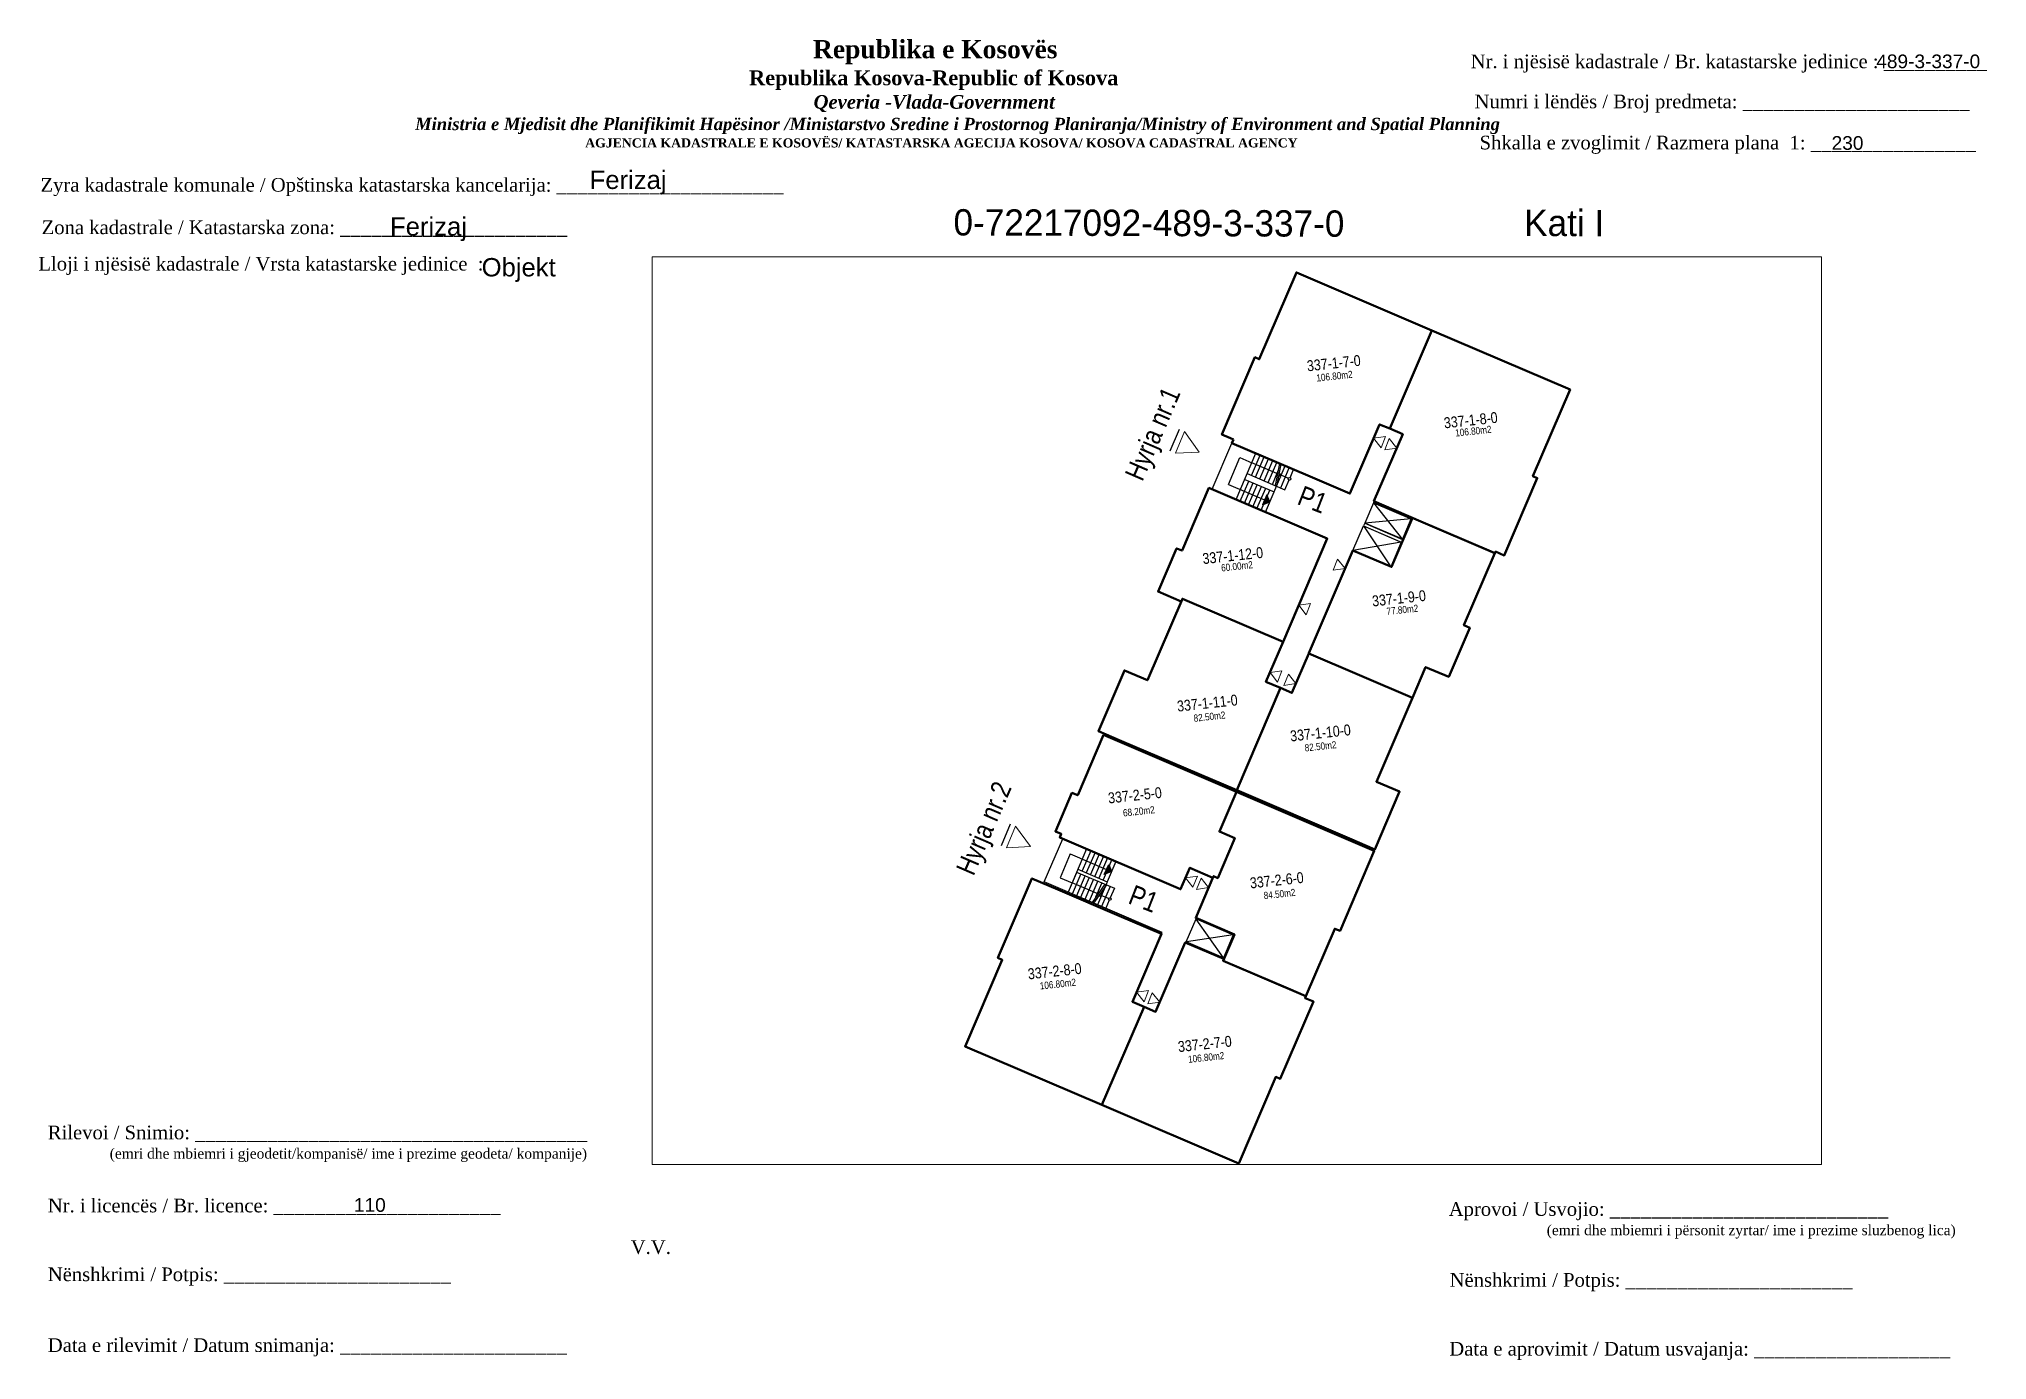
# Paper-space layout 'Kati1' of a CAD drawing. Header units: feet, sheet in millimetres. Extents: x 2 to 288, y 2 to 196.
# The model-space entities are those that its viewports show. They can reach past a viewport. Long polylines and large blocks are cut down to what shows.
import ezdxf
from ezdxf.enums import TextEntityAlignment as Align

# ---------------------------------------------------------------- set-up
doc = ezdxf.new("R2010")
doc.units = ezdxf.units.FT
doc.header["$MEASUREMENT"] = 0
doc.layers.add('07 Kati 5', color=7, linetype='Continuous', lineweight=50)
doc.layers.add('Dyert', color=133, linetype='Continuous', lineweight=5)
doc.styles.add('Dimensionet CM', font='swissc.ttf', dxfattribs={"height": 15})

msp = doc.modelspace()

# ---------------------------------------------------------------- hatches: boundary and pattern name
at = {"layer": '07 Kati 5', "transparency": 33554687}
h = msp.add_hatch(color=0, dxfattribs=at)
h.dxf.hatch_style = 1
h.paths.add_polyline_path([(7512307.63, 4692984.96), (7512307.45, 4692985.42), (7512307.17, 4692984.77)])
h = msp.add_hatch(color=0, dxfattribs=at)
h.dxf.hatch_style = 1
h.paths.add_polyline_path([(7512297.56, 4692961.43), (7512297.1, 4692961.24), (7512297.38, 4692961.89)])

# ---------------------------------------------------------------- linework, layer by layer
for p, q in [((7512301.86, 4692989.57), (7512301.28, 4692988.19)), ((7512291.11, 4692964.45), (7512290.53, 4692963.07))]:
    msp.add_line(p, q)
at = {"color": 0, "ltscale": 10}
for p, q in [((7512305, 4692986.08), (7512305.73, 4692987.78)), ((7512305.49, 4692985.11), (7512306.75, 4692988.06)), ((7512305.73, 4692987.78), (7512306.49, 4692987.46)), ((7512306.04, 4692986.4), (7512307.91, 4692985.6)), ((7512306.2, 4692986.77), (7512308.6, 4692985.74)), ((7512294.93, 4692962.55), (7512294.28, 4692961.04)), ((7512295.97, 4692962.87), (7512294.79, 4692960.11)), ((7512295.34, 4692961.4), (7512297.74, 4692960.37)), ((7512295.42, 4692961.58), (7512297.29, 4692960.78)), ((7512294.28, 4692961.04), (7512295.05, 4692960.71))]:
    msp.add_line(p, q, dxfattribs=at)
at = {"color": 0, "lineweight": 40}
for points in [[(7512305.32, 4692988.94), (7512305.14, 4692989.02), (7512305.14, 4692989.02), (7512304.59, 4692989.25), (7512306.69, 4692994.17), (7512306.97, 4692994.05), (7512309.33, 4692999.57), (7512317.95, 4692995.88), (7512315.27, 4692989.63), (7512314.63, 4692989.9), (7512312.74, 4692985.49), (7512310.05, 4692986.64), (7512310.05, 4692986.64), (7512305.22, 4692988.71)], [(7512321.74, 4692981.8), (7512321.97, 4692981.71), (7512322.01, 4692981.8), (7512322.56, 4692981.56), (7512324.67, 4692986.48), (7512324.39, 4692986.6), (7512326.75, 4692992.11), (7512317.95, 4692995.88), (7512315.27, 4692989.63), (7512316.1, 4692989.27), (7512314.27, 4692985), (7512316.96, 4692983.85), (7512316.96, 4692983.85), (7512321.74, 4692981.8)], [(7512308.48, 4692976.06), (7512311.3, 4692982.63), (7512303.76, 4692985.85), (7512302.05, 4692981.86), (7512301.7, 4692982), (7512300.52, 4692979.25), (7512301.99, 4692978.62), (7512302.07, 4692978.8)], [(7512316.73, 4692983.95), (7512315.39, 4692980.82), (7512312.93, 4692981.87), (7512310.13, 4692975.33), (7512310.13, 4692975.32), (7512316.73, 4692972.5), (7512317.56, 4692974.45), (7512319.03, 4692973.83), (7512320.37, 4692976.95), (7512320, 4692977.11), (7512321.97, 4692981.71), (7512316.96, 4692983.85), (7512316.96, 4692983.85)], [(7512308.48, 4692976.06), (7512307.39, 4692973.51), (7512308.31, 4692973.12), (7512305.53, 4692966.61), (7512298.2, 4692969.74), (7512298.2, 4692969.74), (7512296.73, 4692970.37), (7512298.38, 4692974.24), (7512299.85, 4692973.61), (7512302.07, 4692978.8)], [(7512310.13, 4692975.32), (7512309.05, 4692972.8), (7512308.31, 4692973.12), (7512305.53, 4692966.61), (7512312.86, 4692963.47), (7512312.86, 4692963.47), (7512314.33, 4692962.84), (7512315.9, 4692966.52), (7512314.43, 4692967.15), (7512316.73, 4692972.5)], [(7512297.06, 4692970.13), (7512295.41, 4692966.29), (7512295.04, 4692966.44), (7512293.99, 4692963.99), (7512294.36, 4692963.83), (7512294.26, 4692963.6), (7512301.96, 4692960.3), (7512302.55, 4692961.67), (7512302.55, 4692961.67), (7512304.02, 4692961.04), (7512304.06, 4692961.14), (7512304.32, 4692961.02), (7512305.41, 4692963.56), (7512304.43, 4692963.98), (7512305.51, 4692966.51)], [(7512304.06, 4692961.14), (7512302.92, 4692958.48), (7512305.38, 4692957.43), (7512304.66, 4692955.75), (7512309.93, 4692953.49), (7512311.77, 4692957.79), (7512312.11, 4692957.65), (7512314.29, 4692962.75), (7512305.51, 4692966.51), (7512304.43, 4692963.98), (7512305.41, 4692963.56), (7512304.32, 4692961.02)], [(7512294.15, 4692960.28), (7512294.15, 4692960.28), (7512294.15, 4692960.28), (7512292.49, 4692960.99), (7512290.33, 4692955.93), (7512290.6, 4692955.81), (7512288.24, 4692950.3), (7512296.95, 4692946.57), (7512299.63, 4692952.82), (7512298.89, 4692953.14), (7512300.74, 4692957.46), (7512298.05, 4692958.61), (7512298.05, 4692958.61), (7512294.15, 4692960.28)], [(7512308.8, 4692953.98), (7512309.93, 4692953.49), (7512309.88, 4692953.38), (7512310.41, 4692953.16), (7512308.3, 4692948.24), (7512308.02, 4692948.36), (7512305.66, 4692942.84), (7512296.95, 4692946.57), (7512299.63, 4692952.82), (7512300.37, 4692952.51), (7512302.25, 4692956.92), (7512304.71, 4692955.87), (7512304.66, 4692955.75), (7512308.8, 4692953.98)]]:
    msp.add_lwpolyline(points, close=True, dxfattribs=at)
at = {"color": 0}
for points in [[(7512305.22, 4692988.71), (7512312.74, 4692985.49), (7512314.63, 4692989.9), (7512316.1, 4692989.27), (7512314.23, 4692984.91), (7512316.69, 4692983.86), (7512316.14, 4692982.56), (7512313.68, 4692983.62), (7512313.6, 4692983.43), (7512316.06, 4692982.38), (7512315.39, 4692980.82), (7512312.93, 4692981.87), (7512309.05, 4692972.8), (7512307.39, 4692973.51), (7512311.3, 4692982.63), (7512303.97, 4692985.77)], [(7512313.68, 4692983.62), (7512316.09, 4692982.58), (7512316.64, 4692983.88), (7512314.23, 4692984.91)], [(7512313.6, 4692983.43), (7512316.01, 4692982.4), (7512315.34, 4692980.84), (7512312.93, 4692981.87)], [(7512294.45, 4692963.52), (7512301.96, 4692960.31), (7512302.55, 4692961.67), (7512304.02, 4692961.04), (7512302.92, 4692958.48), (7512305.38, 4692957.43), (7512304.71, 4692955.87), (7512302.25, 4692956.92), (7512300.37, 4692952.51), (7512298.89, 4692953.14), (7512300.78, 4692957.55), (7512293.27, 4692960.77)], [(7512302.94, 4692958.42), (7512305.31, 4692957.41), (7512304.68, 4692955.93), (7512302.31, 4692956.95)]]:
    msp.add_lwpolyline(points, close=True, dxfattribs=at)
for points in [[(7512306.47, 4692986.65), (7512307.02, 4692987.94)], [(7512308.09, 4692986.77), (7512306.49, 4692987.46)], [(7512306.73, 4692986.54), (7512307.28, 4692987.83)], [(7512307, 4692986.43), (7512307.55, 4692987.71)], [(7512307.27, 4692986.31), (7512307.82, 4692987.6)], [(7512307.53, 4692986.2), (7512308.08, 4692987.48)], [(7512307.99, 4692986), (7512308.28, 4692987.4)], [(7512308.07, 4692985.97), (7512308.62, 4692987.26)], [(7512308.08, 4692985.96), (7512308.37, 4692987.36)], [(7512305.76, 4692985), (7512306.31, 4692986.29)], [(7512306.02, 4692984.88), (7512306.58, 4692986.17)], [(7512306.29, 4692984.77), (7512306.84, 4692986.06)], [(7512307.8, 4692986.08), (7512308.2, 4692987.01)], [(7512308.24, 4692986.71), (7512308.41, 4692986.78)], [(7512308.24, 4692986.71), (7512308.31, 4692986.54)], [(7512308.33, 4692985.86), (7512308.88, 4692987.14)], [(7512308.82, 4692986.46), (7512308.36, 4692986.66)], [(7512308.6, 4692985.74), (7512308.86, 4692986.36)], [(7512308.93, 4692986.5), (7512309.15, 4692987.03)], [(7512306.56, 4692984.66), (7512307.11, 4692985.94)], [(7512306.82, 4692984.54), (7512307.38, 4692985.83)], [(7512307.09, 4692984.43), (7512307.64, 4692985.72)], [(7512307.63, 4692984.96), (7512307.45, 4692985.42), (7512307.17, 4692984.77), (7512307.63, 4692984.96)], [(7512307.36, 4692984.31), (7512307.91, 4692985.6)], [(7512314.23, 4692984.91), (7512316.09, 4692982.58)], [(7512316.64, 4692983.88), (7512313.68, 4692983.62)], [(7512316.01, 4692982.4), (7512312.93, 4692981.87)], [(7512313.6, 4692983.43), (7512315.34, 4692980.84)], [(7512296.24, 4692962.76), (7512295.69, 4692961.47)], [(7512296.51, 4692962.64), (7512295.95, 4692961.36)], [(7512296.77, 4692962.53), (7512296.22, 4692961.24)], [(7512295.3, 4692961.31), (7512294.79, 4692960.11)], [(7512295.61, 4692961.29), (7512295.06, 4692960)], [(7512297.04, 4692962.41), (7512296.49, 4692961.13)], [(7512297.31, 4692962.3), (7512296.75, 4692961.01)], [(7512297.57, 4692962.19), (7512297.02, 4692960.9)], [(7512297.56, 4692961.43), (7512297.1, 4692961.24), (7512297.38, 4692961.89), (7512297.56, 4692961.43)], [(7512297.84, 4692962.07), (7512297.29, 4692960.78)], [(7512296.65, 4692960.03), (7512295.05, 4692960.71)], [(7512295.88, 4692961.17), (7512295.33, 4692959.88)], [(7512296.14, 4692961.06), (7512295.59, 4692959.77)], [(7512296.41, 4692960.94), (7512295.86, 4692959.66)], [(7512296.68, 4692960.83), (7512296.13, 4692959.54)], [(7512297.13, 4692960.63), (7512296.32, 4692959.46)], [(7512297.23, 4692960.59), (7512296.41, 4692959.42)], [(7512296.94, 4692960.72), (7512296.55, 4692959.79)], [(7512297.21, 4692960.6), (7512296.66, 4692959.31)], [(7512296.79, 4692959.96), (7512296.97, 4692960.03)], [(7512296.79, 4692959.96), (7512296.86, 4692959.79)], [(7512297.48, 4692960.49), (7512296.92, 4692959.2)], [(7512297.74, 4692960.37), (7512297.48, 4692959.76)], [(7512297.37, 4692959.71), (7512296.91, 4692959.91)], [(7512297.42, 4692959.61), (7512297.19, 4692959.09)], [(7512304.68, 4692955.93), (7512302.95, 4692958.39)], [(7512305.31, 4692957.41), (7512302.34, 4692956.96)]]:
    msp.add_lwpolyline(points, dxfattribs=at)
at = {"color": 0, "ltscale": 10}
for points in [[(7512305, 4692986.08), (7512307.31, 4692985.1)], [(7512307.91, 4692985.6), (7512308.07, 4692985.97)], [(7512294.93, 4692962.55), (7512297.24, 4692961.57)], [(7512297.29, 4692960.78), (7512297.21, 4692960.6)]]:
    msp.add_lwpolyline(points, dxfattribs=at)
at = {"color": 0}
for centre in [(7512308.89, 4692986.43), (7512297.45, 4692959.68)]:
    msp.add_circle(centre, 0.08, dxfattribs=at)
at = {"layer": 'Dyert', "color": 0}
for p, q in [((7512301.63, 4692988.07), (7512302.21, 4692989.45)), ((7512302.21, 4692989.45), (7512303.15, 4692988.13)), ((7512303.15, 4692988.13), (7512301.63, 4692988.07)), ((7512290.87, 4692962.95), (7512291.45, 4692964.33)), ((7512291.45, 4692964.33), (7512292.4, 4692963.02)), ((7512292.4, 4692963.02), (7512290.87, 4692962.95))]:
    msp.add_line(p, q, dxfattribs=at)
for points in [[(7512315, 4692989.12), (7512314.72, 4692988.41), (7512314.25, 4692989.02)], [(7512315.23, 4692988.99), (7512315.72, 4692988.39), (7512314.96, 4692988.27)], [(7512311.95, 4692981.32), (7512312.44, 4692980.73), (7512311.68, 4692980.61)], [(7512310.23, 4692978.49), (7512309.95, 4692977.77), (7512309.48, 4692978.38)], [(7512308.4, 4692974.21), (7512308.12, 4692973.49), (7512307.65, 4692974.1)], [(7512308.82, 4692973.99), (7512309.3, 4692973.4), (7512308.54, 4692973.28)], [(7512303.03, 4692961.14), (7512302.74, 4692960.43), (7512302.27, 4692961.04)], [(7512303.26, 4692961), (7512303.74, 4692960.41), (7512302.98, 4692960.29)], [(7512299.91, 4692953.86), (7512299.63, 4692953.14), (7512299.16, 4692953.75)], [(7512300.14, 4692953.72), (7512300.63, 4692953.12), (7512299.87, 4692953.01)]]:
    msp.add_lwpolyline(points, close=True, dxfattribs=at)

# ---------------------------------------------------------------- texts
at = {"layer": 'Dyert', "color": 0, "lineweight": 20, "style": 'Dimensionet CM'}
for s, p in [('337-1-7-0', (7512311.71, 4692993.8)), ('337-1-8-0', (7512320.43, 4692990.17)), ('337-1-12-0', (7512305.28, 4692981.55)), ('337-1-9-0', (7512315.86, 4692978.83)), ('337-1-11-0', (7512303.66, 4692972.16)), ('337-1-10-0', (7512310.86, 4692970.26)), ('337-2-5-0', (7512299.05, 4692966.29)), ('337-2-6-0', (7512308.08, 4692960.88)), ('337-2-8-0', (7512293.94, 4692955.09)), ('337-2-7-0', (7512303.5, 4692950.46))]:
    msp.add_text(s, height=0.691, rotation=6.1416, dxfattribs=at).set_placement(p, align=Align.MIDDLE_CENTER)
at = {"layer": 'Dyert', "color": 0, "style": 'Dimensionet CM'}
for s, p in [('Hyrja nr.1', (7512299.52, 4692986.21)), ('Hyrja nr.2', (7512288.77, 4692961.1))]:
    msp.add_text(s, height=1.249, rotation=66.623, dxfattribs=at).set_placement(p)
at = {"layer": 'Dyert', "color": 0, "lineweight": 20, "attachment_point": 3, "style": 'Dimensionet CM'}
for s, insert, char_height, width, rotation in [('106.80m2', (7512312.88, 4692993.32), 0.454, 1.7296, 6.1416), ('106.80m2', (7512321.72, 4692989.82), 0.454, 1.7296, 6.1416), ('P1', (7512311.43, 4692985.38), 1.272, 20.46, 338.7049), ('60.00m2', (7512306.53, 4692981.2), 0.454, 1.7296, 6.1416), ('77.80m2', (7512317.06, 4692978.43), 0.454, 1.7296, 6.1416), ('82.50m2', (7512304.78, 4692971.63), 0.454, 1.7296, 6.1416), ('82.50m2', (7512311.85, 4692969.74), 0.454, 1.7296, 6.1416), ('68.20m2', (7512300.28, 4692965.6), 0.454, 1.7296, 6.1416), ('P1', (7512300.67, 4692959.97), 1.272, 20.46, 338.7049), ('84.50m2', (7512309.24, 4692960.34), 0.454, 1.7296, 6.1416), ('106.80m2', (7512295.27, 4692954.62), 0.454, 1.7296, 6.1416), ('106.80m2', (7512304.71, 4692949.95), 0.454, 1.7296, 6.1416)]:
    msp.add_mtext(s, dxfattribs=dict(at, insert=insert, char_height=char_height, width=width, rotation=rotation))

psp = doc.layouts.new('Kati1')

# ---------------------------------------------------------------- texts
at = {"attachment_point": 1}
for s, insert, char_height, width in [('\\pi77.297;{\\fBook Antiqua|b1|i0|c0|p18;\\H1.333x;Republika e Kosovës\\fTimes New Roman|b1|i0|c0|p18;\\P\\pi67.927;\\fBook Antiqua|b1|i0|c0|p18;\\H0.8125x;Republika Kosova-Republic of Kosova\\fTimes New Roman|b1|i0|c0|p18;\\P\\pi77.378;\\fBook Antiqua|b1|i1|c0|p18;\\H0.9233x;Qeveria -Vlada-Government \\P\\pi13.032,l6,t23.033;\\fTimes New Roman|b1|i1|c0|p18;\\H0.9x;Ministria e Mjedisit dhe Planifikimit Hapësinor /Ministarstvo Sredine i Prostornog Planiranja/Ministry of Environment and Spatial Planning\\P\\pi43.931,l0,tz;\\fBook Antiqua|b1|i0|c0|p18;\\H0.7406x;AGJENCIA KADASTRALE E KOSOVËS/ KATASTARSKA AGECIJA KOSOVA/ KOSOVA CADASTRAL AGENCY}', (38.54, 195.74), 2, 191.8237), ('{\\fTimes New Roman|b0|i0|c0|p18;Nr. i njësisë kadastrale / Br. katastarske jedinice : __________}', (212.14, 193.62), 2, 98.5379), ('{\\fArial|b0|i0|c0|p34;489-3-337-0}', (271.53, 193.62), 2, 29.4868), ('{\\fTimes New Roman|b0|i0|c0|p18; Numri i lëndës / Broj predmeta: ______________________}', (211.95, 187.75), 2, 83.344), ('{\\fTimes New Roman|b0|i0|c0|p18; Shkalla e zvoglimit / Razmera plana  1: ________________}', (212.69, 181.73), 2, 98.5379), ('{\\fArial|b0|i0|c0|p34;230}', (264.99, 181.67), 2, 29.4868), ('{\\fTimes New Roman|b0|i0|c0|p18; Zyra kadastrale komunale / Opštinska katastarska kancelarija: ______________________}', (1.96, 175.54), 2, 114.6874), ('{\\fArial|b0|i0|c0|p34;Ferizaj}', (83.13, 176.62), 2.6863, 39.6044), ('{\\fTimes New Roman|b0|i0|c0|p18; Zona kadastrale / Katastarska zona: ______________________}', (2.13, 169.32), 2, 83.344), ('{\\fArial|b0|i0|c0|p34;Ferizaj}', (53.9, 169.79), 2.6863, 39.6044), ('{\\fTimes New Roman|b0|i0|c0|p18; Lloji i njësisë kadastrale / Vrsta katastarske jedinice  : }', (1.65, 163.99), 2, 83.344), ('{\\fArial|b0|i0|c0|p34;Objekt}', (67.31, 163.82), 2.6863, 39.6044), ('{\\fTimes New Roman|b0|i0|c0|p18; Rilevoi / Snimio: ______________________________________\\P             \\H0.75x;(emri dhe mbiemri i gjeodetit/kompanisë/ ime i prezime geodeta/ kompanije)}', (3.03, 36.79), 2, 87.3883), ('{\\fTimes New Roman|b0|i0|c0|p18; Nr. i licencës / Br. licence: ______________________\\P                                }', (3.03, 26.09), 2, 83.344), ('{\\fArial|b0|i0|c0|p34;110}', (48.6, 26.17), 2.0032, 371.0481), ('{\\fTimes New Roman|b0|i0|c0|p18; Aprovoi / Usvojio: ___________________________\\P                    \\H0.75x;(emri dhe mbiemri i përsonit zyrtar/ ime i prezime sluzbenog lica)}', (208.17, 25.58), 2, 83.344), ('{\\fTimes New Roman|b0|i0|c0|p18;V.V.                                 }', (89.15, 20), 2, 9.4297), ('{\\fTimes New Roman|b0|i0|c0|p18; Nënshkrimi / Potpis: ______________________\\P                                 }', (3.03, 16.02), 2, 83.344), ('{\\fTimes New Roman|b0|i0|c0|p18; Nënshkrimi / Potpis: ______________________\\P                                 }', (208.3, 15.2), 2, 83.344), ('{\\fTimes New Roman|b0|i0|c0|p18; Data e rilevimit / Datum snimanja: ______________________\\P                                 }', (3.03, 5.65), 2, 83.344), ('{\\fTimes New Roman|b0|i0|c0|p18; Data e aprovimit / Datum usvajanja: ___________________\\P                                 }', (208.25, 5.12), 2, 83.344)]:
    psp.add_mtext(s, dxfattribs=dict(at, insert=insert, char_height=char_height, width=width))
at = {"width": 114.1591, "attachment_point": 1, "rotation": 359.8086}
for s, insert, char_height in [('0-72217092-489-3-337-0', (136.41, 170.98), 3.8498), ('Kati I', (219.98, 170.9), 3.85)]:
    psp.add_mtext(s, dxfattribs=dict(at, insert=insert, char_height=char_height))

# ---------------------------------------------------------------- viewports
at = {"layer": '0'}
psp.add_viewport(center=(177.9, 97.54), size=(171.24, 132.8696), view_center_point=(7512305.54, 4692971.67), view_height=57.7694, dxfattribs=at)

doc.saveas('drawing.dxf')
